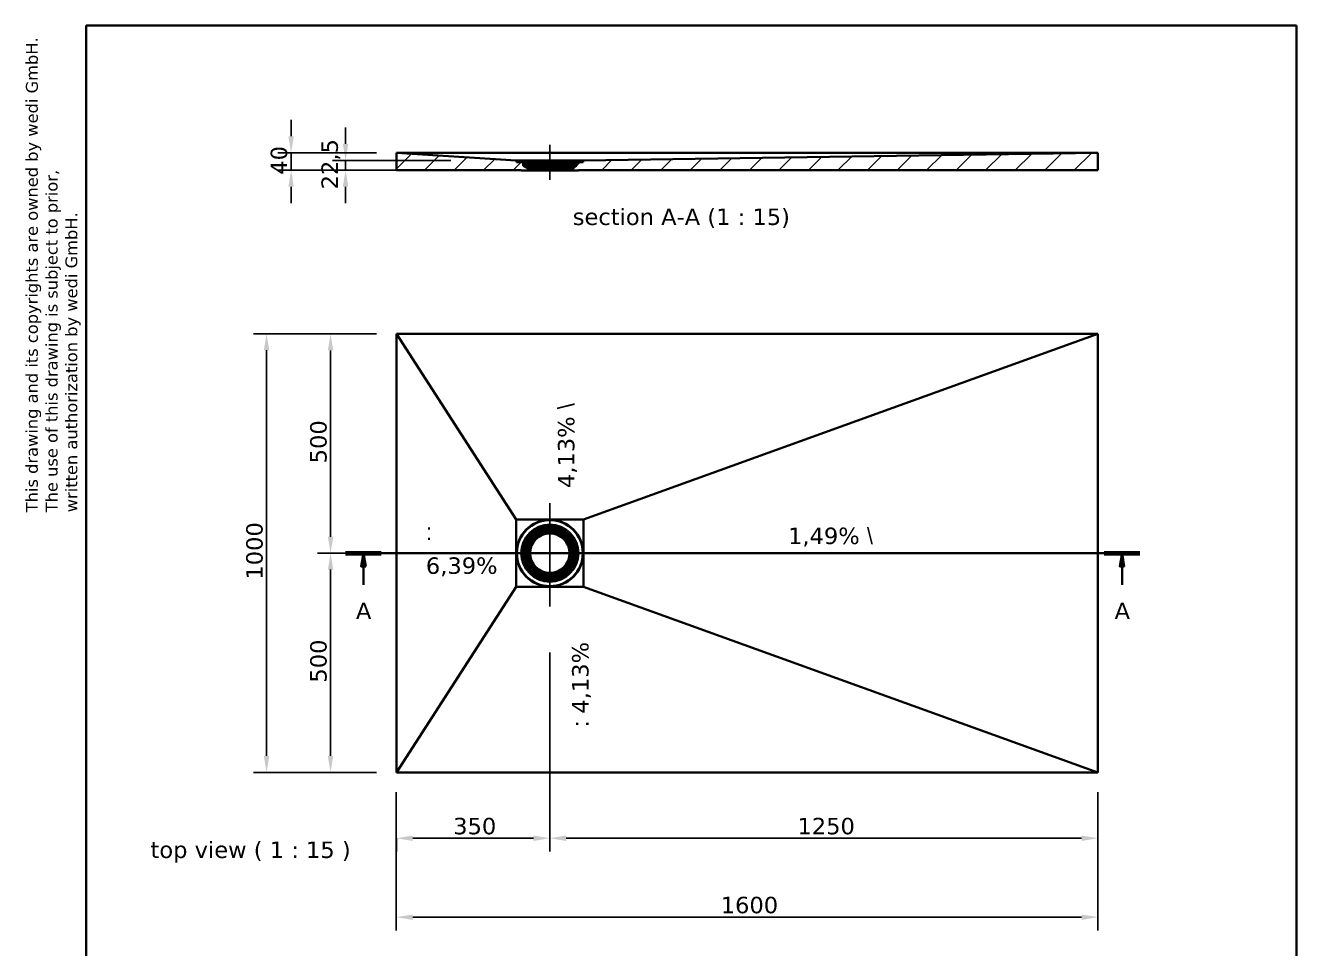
# Model space of a CAD drawing. Header units: millimetres. Extents: x 101 to 3000, y 150 to 4305.
# Drawn here: x 101 to 3000, y 2200 to 4305 of the extents above; entities that cross this region are included whole.
import ezdxf

# ---------------------------------------------------------------- set-up
doc = ezdxf.new("R2010")
doc.units = ezdxf.units.MM
doc.header["$LTSCALE"] = 15
for name, color, linetype, lineweight in [('_Sichtbarkanten', 7, 'Continuous', 35), ('Bemaßung (ISO)', 7, 'Continuous', 25), ('Mittellinie (ISO)', 7, 'Continuous', 25), ('Rahmen (ISO)', 7, 'Continuous', 35), ('Schnittlinie (ISO)', 7, 'Continuous', 35), ('Schraffur (ISO)', 7, 'Continuous', 13), ('Symbol (ISO)', 7, 'Continuous', 25), ('Verdeckt (ISO)', 7, 'Continuous', 35)]:
    doc.layers.add(name, color=color, linetype=linetype, lineweight=lineweight)
doc.styles.add('Bezeichnungstext (DIN)', font='verdana.ttf')
doc.styles.add('Notiztext (DIN)', font='verdana.ttf')
doc.dimstyles.new('Standard (DIN)', dxfattribs={"dimscale": 15, "dimtxt": 2.5, "dimasz": 2.5, "dimexe": 2, "dimexo": 10, "dimgap": 0.5, "dimtad": 1, "dimdec": 1, "dimrnd": 1e-08, "dimtxsty": 'Notiztext (DIN)', "dimcen": 0.09, "dimclrd": 256, "dimclre": 256, "dimclrt": 256, "dimadec": 0, "dimazin": 2, "dimtfac": 1, "dimtmove": 0, "dimatfit": 3, "dimfxl": 0, "dimtolj": 1, "dimtzin": 0, "dimlwd": -1, "dimlwe": -1, "dimarcsym": 0})
doc.dimstyles.new('Standard (DIN)-02', dxfattribs={"dimscale": 15, "dimtxt": 2.5, "dimasz": 2.5, "dimexe": 2, "dimexo": 3, "dimgap": 0.5, "dimtad": 1, "dimdec": 1, "dimrnd": 1e-08, "dimtxsty": 'Notiztext (DIN)', "dimcen": 0.09, "dimclrd": 256, "dimclre": 256, "dimclrt": 256, "dimadec": 0, "dimazin": 2, "dimtfac": 1, "dimtmove": 0, "dimatfit": 3, "dimfxl": 0, "dimtolj": 1, "dimtzin": 0, "dimlwd": -1, "dimlwe": -1, "dimarcsym": 0})

# ---------------------------------------------------------------- blocks, each defined once
blk = doc.blocks.new('Ränder Wedi_hoch')
at = {"layer": 'Rahmen (ISO)'}
for p, q in [((16, 287), (200, 287)), ((16, 287), (16, 10)), ((200, 287), (200, 10)), ((16, 10), (200, 10))]:
    blk.add_line(p, q, dxfattribs=at)
at = {"layer": 'Rahmen (ISO)', "char_height": 1.8, "width": 131.8193, "attachment_point": 4, "rotation": 90, "line_spacing_factor": 0.999579, "style": 'Notiztext (DIN)'}
for s, insert in [('\\fVerdana|b0|i0;\\H1.8000;This drawing and its copyrights are owned by wedi GmbH.\\PThe use of this drawing is subject to prior,\\Pwritten authorization by wedi GmbH.', (10.99, 213)), ('\\fVerdana|b0|i0;\\H1.8000;Diese Zeichnung / Skizze ist Eigentum der wedi GmbH und \\Punterliegt dem Urheberrecht. Die Verwendung bedarf in jedem\\PFall der vorherigen, schriftlichen Zustimmung der wedi GmbH.', (10.99, 10))]:
    blk.add_mtext(s, dxfattribs=dict(at, insert=insert))
blk = doc.blocks.new('*D38')
at = {"layer": 'Bemaßung (ISO)', "transparency": 16777216}
for p, q in [((947.1, 2556.8), (947.1, 2241.8)), ((2547.1, 2556.8), (2547.1, 2241.8)), ((2509.6, 2271.8), (984.6, 2271.8))]:
    blk.add_line(p, q, dxfattribs=at)
for points in [[(984.6, 2278), (984.6, 2265.5), (947.1, 2271.8)], [(2509.6, 2278), (2509.6, 2265.5), (2547.1, 2271.8)]]:
    blk.add_solid(points, dxfattribs=at)
at = {"layer": 'Defpoints', "color": 0, "transparency": 16777216}
for p in [(947.1, 2601.8), (2547.1, 2601.8), (947.1, 2271.8)]:
    blk.add_point(p, dxfattribs=at)
at = {"layer": 'Bemaßung (ISO)', "transparency": 16777216, "insert": (1686.8, 2318.3), "char_height": 37.5, "attachment_point": 1, "style": 'Notiztext (DIN)'}
blk.add_mtext('\\A1;1600', dxfattribs=at)
blk = doc.blocks.new('2DTransSchnitt0')
at = {"layer": 'Schnittlinie (ISO)', "linetype": 'Continuous'}
for p, q in [((55.42, 206.78), (176.18, 206.78)), ((58.14, 206.78), (57.79, 204.78)), ((58.14, 204.78), (58.14, 206.78)), ((58.49, 204.78), (58.14, 206.78)), ((173.46, 206.78), (173.11, 204.78)), ((173.46, 204.78), (173.46, 206.78)), ((173.81, 204.78), (173.46, 206.78)), ((57.79, 204.78), (58.49, 204.78)), ((58.14, 201.95), (58.14, 204.78)), ((173.11, 204.78), (173.81, 204.78)), ((173.46, 201.95), (173.46, 204.78))]:
    blk.add_line(p, q, dxfattribs=at)
at = {"layer": 'Schnittlinie (ISO)', "linetype": 'Continuous', "lineweight": 70}
for p, q in [((55.42, 206.78), (60.86, 206.78)), ((170.74, 206.78), (176.18, 206.78))]:
    blk.add_line(p, q, dxfattribs=at)
at = {"layer": 'Schnittlinie (ISO)', "linetype": 'Continuous', "flags": 128}
for points in [[(58.49, 204.78), (58.14, 206.78), (57.79, 204.78), (58.49, 204.78)], [(173.81, 204.78), (173.46, 206.78), (173.11, 204.78), (173.81, 204.78)]]:
    blk.add_lwpolyline(points, dxfattribs=at)
at = {"layer": 'Schnittlinie (ISO)'}
for points in [[(58.49, 204.78), (58.14, 206.78), (57.79, 204.78), (58.49, 204.78)], [(173.81, 204.78), (173.46, 206.78), (173.11, 204.78), (173.81, 204.78)]]:
    blk.add_solid(points, dxfattribs=at)
at = {"layer": 'Schnittlinie (ISO)', "char_height": 2.5, "attachment_point": 7, "style": 'Bezeichnungstext (DIN)'}
for insert in [(57, 196.78), (172.33, 196.78)]:
    blk.add_mtext('A', dxfattribs=dict(at, insert=insert))
blk = doc.blocks.new('*D40')
at = {"layer": 'Bemaßung (ISO)', "transparency": 16777216}
for p, q in [((902.1, 3601.8), (621.2, 3601.8)), ((651.2, 2639.3), (651.2, 3564.3)), ((902.1, 2601.8), (621.2, 2601.8))]:
    blk.add_line(p, q, dxfattribs=at)
for points in [[(645, 3564.3), (657.5, 3564.3), (651.2, 3601.8)], [(645, 2639.3), (657.5, 2639.3), (651.2, 2601.8)]]:
    blk.add_solid(points, dxfattribs=at)
at = {"layer": 'Defpoints', "color": 0, "transparency": 16777216}
for p in [(651.2, 3601.8), (947.1, 3601.8), (947.1, 2601.8)]:
    blk.add_point(p, dxfattribs=at)
at = {"layer": 'Bemaßung (ISO)', "transparency": 16777216, "insert": (604.7, 3041.4), "char_height": 37.5, "attachment_point": 1, "rotation": 90, "style": 'Notiztext (DIN)'}
blk.add_mtext('\\A1;1000', dxfattribs=at)
blk = doc.blocks.new('*D41')
at = {"layer": 'Bemaßung (ISO)', "transparency": 16777216}
for p, q in [((707.1, 4052.3), (707.1, 4089.8)), ((902.2, 4014.8), (677.1, 4014.8)), ((707.1, 3974.8), (707.1, 4014.8)), ((1317.1, 3974.8), (677.1, 3974.8)), ((707.1, 3937.3), (707.1, 3899.8))]:
    blk.add_line(p, q, dxfattribs=at)
for points in [[(700.9, 4052.3), (713.4, 4052.3), (707.1, 4014.8)], [(700.9, 3937.3), (713.4, 3937.3), (707.1, 3974.8)]]:
    blk.add_solid(points, dxfattribs=at)
at = {"layer": 'Defpoints', "color": 0, "transparency": 16777216}
for p in [(707.1, 4014.8), (947.2, 4014.8), (1362.1, 3974.8)]:
    blk.add_point(p, dxfattribs=at)
at = {"layer": 'Bemaßung (ISO)', "transparency": 16777216, "insert": (660.6, 3964.6), "char_height": 37.5, "attachment_point": 1, "rotation": 90, "style": 'Notiztext (DIN)'}
blk.add_mtext('\\A1;40', dxfattribs=at)
blk = doc.blocks.new('*D42')
at = {"layer": 'Bemaßung (ISO)', "transparency": 16777216}
for p, q in [((1297.2, 2875.3), (1297.2, 2421.8)), ((947.2, 2451.9), (947.2, 2421.8)), ((984.7, 2451.8), (1259.7, 2451.8))]:
    blk.add_line(p, q, dxfattribs=at)
for points in [[(984.7, 2458), (984.7, 2445.5), (947.2, 2451.8)], [(1259.7, 2458), (1259.7, 2445.5), (1297.2, 2451.8)]]:
    blk.add_solid(points, dxfattribs=at)
at = {"layer": 'Defpoints', "color": 0, "transparency": 16777216}
for p in [(1297.2, 3025.3), (947.2, 2601.9), (1297.2, 2451.8)]:
    blk.add_point(p, dxfattribs=at)
at = {"layer": 'Bemaßung (ISO)', "transparency": 16777216, "insert": (1076.8, 2498.3), "char_height": 37.5, "attachment_point": 1, "style": 'Notiztext (DIN)'}
blk.add_mtext('\\A1;350', dxfattribs=at)
blk = doc.blocks.new('*D43')
at = {"layer": 'Bemaßung (ISO)', "transparency": 16777216}
for p, q in [((1297.2, 2875.3), (1297.2, 2421.8)), ((2509.6, 2451.8), (1334.7, 2451.8)), ((2547.1, 2451.8), (2547.1, 2421.8))]:
    blk.add_line(p, q, dxfattribs=at)
for points in [[(1334.7, 2458), (1334.7, 2445.5), (1297.2, 2451.8)], [(2509.6, 2458), (2509.6, 2445.5), (2547.1, 2451.8)]]:
    blk.add_solid(points, dxfattribs=at)
at = {"layer": 'Defpoints', "color": 0, "transparency": 16777216}
for p in [(1297.2, 3025.3), (2547.1, 2601.8), (1297.2, 2451.8)]:
    blk.add_point(p, dxfattribs=at)
at = {"layer": 'Bemaßung (ISO)', "transparency": 16777216, "insert": (1861.8, 2498.3), "char_height": 37.5, "attachment_point": 1, "style": 'Notiztext (DIN)'}
blk.add_mtext('\\A1;1250', dxfattribs=at)
blk = doc.blocks.new('*D45')
at = {"layer": 'Bemaßung (ISO)', "transparency": 16777216}
for p, q in [((831.4, 4034.8), (831.4, 4072.3)), ((1071.1, 3997.3), (801.4, 3997.3)), ((831.4, 3974.8), (831.4, 3997.3)), ((831.4, 3937.3), (831.4, 3899.8))]:
    blk.add_line(p, q, dxfattribs=at)
for points in [[(825.1, 4034.8), (837.6, 4034.8), (831.4, 3997.3)], [(825.1, 3937.3), (837.6, 3937.3), (831.4, 3974.8)]]:
    blk.add_solid(points, dxfattribs=at)
at = {"layer": 'Defpoints', "color": 0, "transparency": 16777216}
for p in [(831.4, 3997.3), (947.1, 3974.8), (1221.1, 3997.3)]:
    blk.add_point(p, dxfattribs=at)
at = {"layer": 'Bemaßung (ISO)', "transparency": 16777216, "insert": (776.3, 3931.3), "char_height": 37.5, "attachment_point": 1, "rotation": 90, "style": 'Notiztext (DIN)'}
blk.add_mtext('\\A1;22,5', dxfattribs=at)
blk = doc.blocks.new('*D46')
at = {"layer": 'Bemaßung (ISO)', "transparency": 16777216}
for p, q in [((797.1, 3064.3), (797.1, 2639.3)), ((797.1, 2601.8), (767.1, 2601.8))]:
    blk.add_line(p, q, dxfattribs=at)
for points in [[(790.9, 3064.3), (803.4, 3064.3), (797.1, 3101.8)], [(790.9, 2639.3), (803.4, 2639.3), (797.1, 2601.8)]]:
    blk.add_solid(points, dxfattribs=at)
at = {"layer": 'Defpoints', "color": 0, "transparency": 16777216}
for p in [(831.3, 3101.8), (797.1, 2601.8), (947.1, 2601.8)]:
    blk.add_point(p, dxfattribs=at)
at = {"layer": 'Bemaßung (ISO)', "transparency": 16777216, "insert": (750.6, 2806.6), "char_height": 37.5, "attachment_point": 1, "rotation": 90, "style": 'Notiztext (DIN)'}
blk.add_mtext('\\A1;500', dxfattribs=at)
blk = doc.blocks.new('*D47')
at = {"layer": 'Bemaßung (ISO)', "transparency": 16777216}
for p, q in [((797.2, 3601.7), (767.1, 3601.7)), ((797.1, 3564.2), (797.1, 3139.3)), ((1147.1, 3101.8), (767.1, 3101.8))]:
    blk.add_line(p, q, dxfattribs=at)
for points in [[(790.9, 3564.2), (803.4, 3564.2), (797.1, 3601.7)], [(790.9, 3139.3), (803.4, 3139.3), (797.1, 3101.8)]]:
    blk.add_solid(points, dxfattribs=at)
at = {"layer": 'Defpoints', "color": 0, "transparency": 16777216}
for p in [(947.2, 3601.7), (797.1, 3101.8), (1297.1, 3101.8)]:
    blk.add_point(p, dxfattribs=at)
at = {"layer": 'Bemaßung (ISO)', "transparency": 16777216, "insert": (750.6, 3306.6), "char_height": 37.5, "attachment_point": 1, "rotation": 90, "style": 'Notiztext (DIN)'}
blk.add_mtext('\\A1;500', dxfattribs=at)

msp = doc.modelspace()

# ---------------------------------------------------------------- hatches: boundary and pattern name
at = {"layer": 'Schraffur (ISO)'}
h = msp.add_hatch(dxfattribs=at)
h.set_pattern_fill('ANSI31', color=256, scale=381, style=0)
h.set_pattern_definition([(45, (0, 0), (-33.67596, 33.67596), [])])
h.paths.add_polyline_path([(1342.64, 3976.01), (1344.39, 3976.01), (1344.39, 3978.71), (1357.39, 3987.01), (1357.39, 3995.01), (1372.39, 3995.01), (1372.39, 3996.01), (1355.09, 3996.01), (1354.59, 3995.51), (1354.59, 3990.51), (1352.89, 3990.51), (1352.39, 3990.01), (1352.39, 3988.51), (1348.39, 3985.96), (1348.39, 3983.64), (1346.09, 3982.17), (1346.09, 3984.01), (1343.64, 3982.45), (1342.64, 3980.71)])
h.paths.add_polyline_path([(1249.89, 3976.01), (1251.64, 3976.01), (1251.64, 3980.71), (1250.64, 3982.45), (1248.19, 3984.01), (1248.19, 3982.17), (1245.89, 3983.64), (1245.89, 3985.96), (1241.89, 3988.51), (1241.89, 3990.01), (1241.39, 3990.51), (1239.69, 3990.51), (1239.69, 3995.51), (1239.19, 3996.01), (1221.89, 3996.01), (1221.89, 3995.01), (1236.89, 3995.01), (1236.89, 3987.01), (1249.89, 3978.71)])
h.paths.add_polyline_path([(1249.14, 3978.01), (1236.64, 3985.01), (1236.64, 3993.01), (1221.14, 3993.01), (1221.14, 3997.26), (1220.68, 3997.26), (947.22, 4014.76), (947.14, 4013.51), (947.14, 3974.76), (1232.14, 3974.76), (1232.14, 3974.06), (1252.14, 3974.06), (1252.14, 3974.76), (1249.14, 3974.76)])
h.paths.add_polyline_path([(1357.64, 3985.01), (1345.14, 3978.01), (1345.14, 3974.76), (1342.14, 3974.76), (1342.14, 3974.06), (1362.14, 3974.06), (1362.14, 3974.76), (2547.14, 3974.76), (2547.14, 4013.51), (2547.12, 4014.76), (1373.63, 3997.26), (1373.14, 3997.26), (1373.14, 3993.01), (1357.64, 3993.01)])

# ---------------------------------------------------------------- linework, layer by layer
at = {"layer": '_Sichtbarkanten'}
for p, q in [((947.22, 4014.76), (947.14, 4013.51)), ((947.14, 4013.51), (947.14, 3974.76)), ((1220.68, 3997.26), (947.22, 4014.76)), ((947.22, 4014.76), (947.22, 4014.76)), ((947.22, 4014.76), (2547.06, 4014.76)), ((2547.12, 4014.76), (1373.63, 3997.26)), ((2547.14, 4013.51), (2547.12, 4014.76)), ((2547.14, 3974.76), (2547.14, 4013.51)), ((947.14, 3974.76), (1232.14, 3974.76)), ((1221.14, 3997.26), (1220.68, 3997.26)), ((1221.14, 3993.01), (1221.14, 3997.26)), ((1221.14, 3997.26), (1373.14, 3997.26)), ((1236.64, 3993.01), (1221.14, 3993.01)), ((1239.19, 3996.01), (1221.89, 3996.01)), ((1221.89, 3996.01), (1221.89, 3995.01)), ((1221.89, 3995.01), (1236.89, 3995.01)), ((1232.14, 3974.76), (1232.14, 3974.06)), ((1232.14, 3974.06), (1252.14, 3974.06)), ((1236.64, 3985.01), (1236.64, 3993.01)), ((1236.89, 3993.01), (1236.64, 3993.01)), ((1249.14, 3978.01), (1236.64, 3985.01)), ((1240.02, 3985.01), (1236.64, 3985.01)), ((1236.89, 3995.01), (1236.89, 3987.01)), ((1236.89, 3987.01), (1249.89, 3978.71)), ((1239.69, 3995.51), (1239.19, 3996.01)), ((1355.09, 3996.01), (1239.19, 3996.01)), ((1239.69, 3990.51), (1239.69, 3995.51)), ((1239.69, 3995.51), (1354.59, 3995.51)), ((1241.39, 3990.51), (1239.69, 3990.51)), ((1241.89, 3990.01), (1241.39, 3990.51)), ((1352.89, 3990.51), (1241.39, 3990.51)), ((1241.89, 3988.51), (1241.89, 3990.01)), ((1241.89, 3990.01), (1352.39, 3990.01)), ((1245.89, 3985.96), (1241.89, 3988.51)), ((1352.39, 3988.51), (1241.89, 3988.51)), ((1245.89, 3983.64), (1245.89, 3985.96)), ((1348.39, 3985.96), (1245.89, 3985.96)), ((1248.19, 3982.17), (1245.89, 3983.64)), ((1248.19, 3983.64), (1245.89, 3983.64)), ((1250.64, 3982.45), (1248.19, 3984.01)), ((1248.19, 3984.01), (1248.19, 3982.17)), ((1346.09, 3984.01), (1248.19, 3984.01)), ((1249.14, 3974.76), (1249.14, 3978.01)), ((1249.14, 3978.01), (1249.89, 3978.01)), ((1252.14, 3974.76), (1249.14, 3974.76)), ((1249.89, 3978.71), (1249.89, 3976.01)), ((1249.89, 3976.01), (1251.64, 3976.01)), ((1251.64, 3980.71), (1250.64, 3982.45)), ((1343.64, 3982.45), (1250.64, 3982.45)), ((1251.64, 3976.01), (1251.64, 3980.71)), ((1342.64, 3980.71), (1251.64, 3980.71)), ((1342.64, 3976.01), (1251.64, 3976.01)), ((1252.14, 3974.06), (1252.14, 3974.76)), ((1252.14, 3974.76), (1342.14, 3974.76)), ((1342.14, 3974.06), (1252.14, 3974.06)), ((1345.14, 3974.76), (1342.14, 3974.76)), ((1342.14, 3974.76), (1342.14, 3974.06)), ((1342.14, 3974.06), (1362.14, 3974.06)), ((1343.64, 3982.45), (1342.64, 3980.71)), ((1342.64, 3980.71), (1342.64, 3976.01)), ((1342.64, 3976.01), (1344.39, 3976.01)), ((1346.09, 3984.01), (1343.64, 3982.45)), ((1344.39, 3978.71), (1357.39, 3987.01)), ((1344.39, 3976.01), (1344.39, 3978.71)), ((1344.39, 3978.01), (1345.14, 3978.01)), ((1357.64, 3985.01), (1345.14, 3978.01)), ((1345.14, 3978.01), (1345.14, 3974.76)), ((1346.09, 3982.17), (1346.09, 3984.01)), ((1348.39, 3983.64), (1346.09, 3982.17)), ((1348.39, 3983.64), (1346.09, 3983.64)), ((1352.39, 3988.51), (1348.39, 3985.96)), ((1348.39, 3985.96), (1348.39, 3983.64)), ((1352.89, 3990.51), (1352.39, 3990.01)), ((1352.39, 3990.01), (1352.39, 3988.51)), ((1354.59, 3990.51), (1352.89, 3990.51)), ((1357.64, 3985.01), (1354.26, 3985.01)), ((1355.09, 3996.01), (1354.59, 3995.51)), ((1354.59, 3995.51), (1354.59, 3990.51)), ((1372.39, 3996.01), (1355.09, 3996.01)), ((1357.39, 3995.01), (1372.39, 3995.01)), ((1357.39, 3987.01), (1357.39, 3995.01)), ((1357.64, 3993.01), (1357.39, 3993.01)), ((1373.14, 3993.01), (1357.64, 3993.01)), ((1357.64, 3993.01), (1357.64, 3985.01)), ((1362.14, 3974.06), (1362.14, 3974.76)), ((1362.14, 3974.76), (2547.14, 3974.76)), ((1372.39, 3995.01), (1372.39, 3996.01)), ((1373.63, 3997.26), (1373.14, 3997.26)), ((1373.14, 3997.26), (1373.14, 3993.01)), ((947.14, 3601.77), (2547.14, 3601.77)), ((947.14, 2601.77), (947.14, 3601.77)), ((947.14, 3601.77), (947.22, 3601.72)), ((947.22, 3601.72), (2547.06, 3601.72)), ((947.22, 3601.68), (947.22, 3601.72)), ((947.22, 2601.86), (947.22, 3601.68)), ((947.22, 3601.68), (1220.68, 3178.25)), ((2547.06, 3601.72), (1373.63, 3178.25)), ((2547.06, 3601.72), (2547.12, 3601.72)), ((2547.14, 3601.77), (2547.12, 3601.72)), ((2547.12, 3601.72), (2547.12, 2601.82)), ((2547.14, 3601.77), (2547.14, 2601.77)), ((1220.68, 3178.25), (1373.63, 3178.25)), ((1220.68, 3025.3), (1220.68, 3178.25)), ((1373.63, 3178.25), (1373.63, 3025.3)), ((947.22, 2601.86), (1220.68, 3025.3)), ((1373.63, 3025.3), (1220.68, 3025.3)), ((2547.06, 2601.82), (1373.63, 3025.3)), ((947.14, 2601.77), (947.22, 2601.82)), ((2547.14, 2601.77), (947.14, 2601.77)), ((947.22, 2601.86), (947.22, 2601.82)), ((2547.06, 2601.82), (947.22, 2601.82)), ((2547.06, 2601.82), (2547.12, 2601.82)), ((2547.14, 2601.77), (2547.12, 2601.82))]:
    msp.add_line(p, q, dxfattribs=at)
for radius in [76, 75.25, 57.95, 57.45, 55.75, 55.25, 51.25, 48.95, 46.5, 45.5, 45]:
    msp.add_circle((1297.14, 3101.77), radius, dxfattribs=at)
at = {"layer": 'Mittellinie (ISO)', "linetype": 'Continuous'}
for p, q in [((1297.14, 4033.01), (1297.14, 3953.01)), ((1297.15, 3215.75), (1297.15, 2979.86))]:
    msp.add_line(p, q, dxfattribs=at)
at = {"layer": 'Verdeckt (ISO)'}
for radius in [65, 60.5, 60.25, 48, 47.25]:
    msp.add_circle((1297.14, 3101.77), radius, dxfattribs=at)

# ---------------------------------------------------------------- block references
at = {"xscale": 15, "yscale": 15, "zscale": 15}
msp.add_blockref('Ränder Wedi_hoch', (0, 0), dxfattribs=at)
at = {"layer": 'Schnittlinie (ISO)', "xscale": 15, "yscale": 15, "zscale": 15}
msp.add_blockref('2DTransSchnitt0', (0, 0), dxfattribs=at)

# ---------------------------------------------------------------- texts
at = {"layer": 'Symbol (ISO)', "char_height": 37.5, "attachment_point": 7, "style": 'Bezeichnungstext (DIN)'}
for s, insert in [('section A-A (1 : 15)', (1349.38, 3843.21)), ('top view ( 1 : 15 )', (386.53, 2396.08))]:
    msp.add_mtext(s, dxfattribs=dict(at, insert=insert))
at = {"layer": 'Symbol (ISO)', "char_height": 37.5, "attachment_point": 1, "rotation": 90, "style": 'Notiztext (DIN)'}
for s, insert, width in [('{4,13% \\fAIGDT|b0|i0;\\H37.3096;\\\\}', (1315.59, 3250.12), 259.9982), ('{\\fAIGDT|b0|i0;\\H37.3096;:\\fVerdana|b0|i0;\\H37.5000; 4,13%}', (1347.88, 2705.7), 262.2671)]:
    msp.add_mtext(s, dxfattribs=dict(at, insert=insert, width=width))
at = {"layer": 'Symbol (ISO)', "insert": (1014.47, 3169.14), "char_height": 37.5, "width": 172.6224, "attachment_point": 1, "line_spacing_factor": 1.238006, "style": 'Notiztext (DIN)'}
msp.add_mtext('{\\fAIGDT|b0|i0|c2|p2;\\H0.99492x;:} \\P6,39%', dxfattribs=at)
at = {"layer": 'Symbol (ISO)', "insert": (1840.34, 3159.99), "char_height": 37.5, "width": 259.9982, "attachment_point": 1, "style": 'Notiztext (DIN)'}
msp.add_mtext('{1,49% \\fAIGDT|b0|i0;\\H37.3096;\\\\}', dxfattribs=at)

# ---------------------------------------------------------------- dimensions: what is measured, and where the dimension line sits
at = {"layer": 'Bemaßung (ISO)'}
for base, p1, p2, angle, dimstyle, override, picture, middle in [((707.14, 4014.76), (1362.14, 3974.76), (947.22, 4014.76), 90, 'Standard (DIN)-02', {"dimdec": 1, "dimtp": 0, "dimtm": 0, "dimtdec": 2, "dimtofl": 1, "dimatfit": 1}, '*D41', (707.14, 3994.76)), ((831.37, 3997.26), (947.14, 3974.76), (1221.14, 3997.26), 270, 'Standard (DIN)', {"dimdec": 1, "dimse1": 1, "dimtp": 0, "dimtm": 0, "dimtdec": 2, "dimtofl": 1, "dimatfit": 1}, '*D45', (831.37, 3986.01)), ((651.23, 3601.77), (947.14, 2601.77), (947.14, 3601.77), 90, 'Standard (DIN)-02', {"dimdec": 1, "dimtp": 0, "dimtm": 0, "dimtdec": 2, "dimtofl": 0, "dimatfit": 1}, '*D40', (651.23, 3101.77)), ((797.14, 3101.77), (947.22, 3601.72), (1297.14, 3101.77), 270, 'Standard (DIN)', {"dimdec": 0, "dimtp": 0, "dimtm": 0, "dimtdec": 0, "dimtofl": 0, "dimatfit": 1}, '*D47', (797.14, 3351.75)), ((797.14, 2601.77), (831.28, 3101.77), (947.14, 2601.77), 270, 'Standard (DIN)', {"dimdec": 1, "dimse1": 1, "dimtp": 0, "dimtm": 0, "dimtdec": 2, "dimtofl": 0, "dimatfit": 1}, '*D46', (797.14, 2851.77)), ((1297.15, 2451.76), (2547.12, 2601.82), (1297.15, 3025.3), 180, 'Standard (DIN)', {"dimdec": 1, "dimtp": 0, "dimtm": 0, "dimtdec": 2, "dimtofl": 0, "dimatfit": 1}, '*D43', (1922.14, 2451.76)), ((947.14, 2271.77), (2547.14, 2601.77), (947.14, 2601.77), 180, 'Standard (DIN)-02', {"dimdec": 1, "dimtp": 0, "dimtm": 0, "dimtdec": 2, "dimtofl": 0, "dimatfit": 1}, '*D38', (1747.14, 2271.77))]:
    dim = msp.add_linear_dim(base=base, p1=p1, p2=p2, angle=angle, dimstyle=dimstyle, override=override, dxfattribs=at)
    dim.commit()
    dim.dimension.update_dxf_attribs({"geometry": picture, "text_midpoint": middle, "dimtype": 160})
dim = msp.add_linear_dim(base=(1297.15, 2451.78), p1=(947.22, 2601.86), p2=(1297.15, 3025.3), dimstyle='Standard (DIN)', override={"dimdec": 0, "dimtp": 0, "dimtm": 0, "dimtdec": 0, "dimtofl": 0, "dimatfit": 1}, dxfattribs=at)
dim.commit()
dim.dimension.update_dxf_attribs({"geometry": '*D42', "text_midpoint": (1122.19, 2451.78), "dimtype": 160})

doc.saveas('drawing.dxf')
